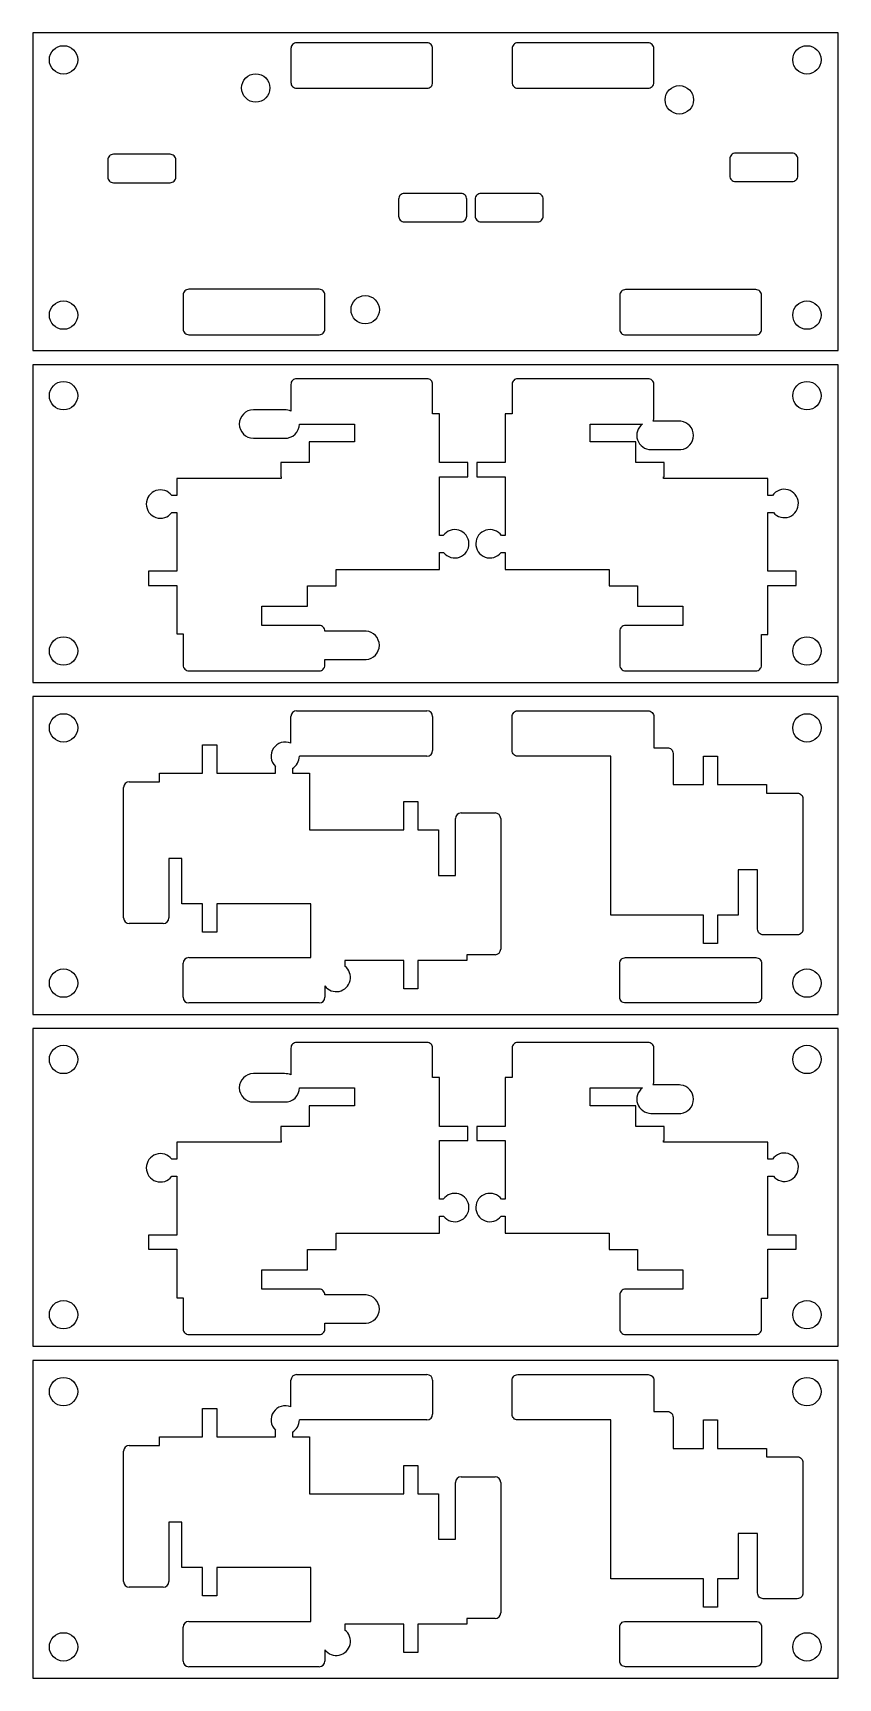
# Model space of a CAD drawing. Extents: x 5 to 147, y 2 to 292.
import ezdxf

# ---------------------------------------------------------------- set-up
doc = ezdxf.new("R2010")
doc.units = 0
doc.header["$MEASUREMENT"] = 0
doc.layers.get('0').update_dxf_attribs({"linetype": 'CONTINUOUS'})

msp = doc.modelspace()

# ---------------------------------------------------------------- linework, layer by layer
at = {"color": 7, "linetype": 'CONTINUOUS'}
for p, q in [((49.4, 220.552001), (49.40008, 220.551998)), ((50.5, 166.791288), (50.5, 171.5)), ((51.5, 172.5), (74.5, 172.5)), ((75.5, 171.5), (75.5, 165.5)), ((34.9125, 161.5), (34.9125, 166.5)), ((34.9125, 166.5), (37.4125, 166.5)), ((37.4125, 166.5), (37.4125, 161.5)), ((47.7625, 161.5), (47.7625, 162.702476)), ((74.5, 164.5), (52, 164.5)), ((22, 160), (27.3125, 160)), ((27.3125, 160), (27.3, 161.5)), ((27.3125, 161.5), (34.9125, 161.5)), ((37.4125, 161.5), (47.7625, 161.5)), ((50.7625, 162.342202), (50.7625, 161.5)), ((50.7625, 161.5), (53.7625, 161.5)), ((53.7625, 161.5), (53.7625, 151.5)), ((21, 136), (21, 159)), ((70.3875, 151.5), (70.3875, 156.5)), ((70.3875, 156.5), (72.8875, 156.5)), ((72.8875, 156.5), (72.8875, 151.5)), ((80.5, 154.5), (86.5, 154.5)), ((53.7625, 151.5), (70.3875, 151.5)), ((72.8875, 151.5), (76.5375, 151.5)), ((76.5375, 151.5), (76.5375, 143.5)), ((79.5, 143.5), (79.5, 153.5)), ((87.5, 153.5), (87.5, 130.5)), ((31.2625, 146.5), (29, 146.5)), ((29, 146.5), (29, 136)), ((31.2625, 138.5), (31.2625, 146.5)), ((76.5375, 143.5), (79.5, 143.5)), ((34.9125, 138.5), (31.2625, 138.5)), ((34.9125, 133.5), (34.9125, 138.5)), ((54.0375, 138.5), (37.4125, 138.5)), ((37.4125, 138.5), (37.4125, 133.5)), ((54.0375, 129), (54.0375, 138.5)), ((28, 135), (22, 135)), ((37.4125, 133.5), (34.9125, 133.5)), ((31.5, 122), (31.5, 128)), ((32.5, 129), (54.0375, 129)), ((70.3875, 128.5), (60.0375, 128.5)), ((60.0375, 128.5), (60.0375, 127.471318)), ((70.3875, 123.5), (70.3875, 128.5)), ((81.5, 128.5), (72.8875, 128.5)), ((72.8875, 128.5), (72.8875, 123.5)), ((86.5, 129.5), (81.5, 129.5)), ((81.5, 129.5), (81.5, 128.5)), ((56.5, 124), (56.5, 122)), ((72.8875, 123.5), (70.3875, 123.5)), ((55.5, 121), (32.5, 121)), ((49.4, 103.552001), (49.40008, 103.551998)), ((51.5, 55.5), (74.5, 55.5)), ((50.5, 49.791288), (50.5, 54.5)), ((75.5, 54.5), (75.5, 48.5)), ((34.9125, 44.5), (34.9125, 49.5)), ((34.9125, 49.5), (37.4125, 49.5)), ((37.4125, 49.5), (37.4125, 44.5)), ((74.5, 47.5), (52, 47.5)), ((27.3125, 43), (27.3, 44.5)), ((27.3125, 44.5), (34.9125, 44.5)), ((37.4125, 44.5), (47.7625, 44.5)), ((47.7625, 44.5), (47.7625, 45.702476)), ((50.7625, 45.342202), (50.7625, 44.5)), ((50.7625, 44.5), (53.7625, 44.5)), ((53.7625, 44.5), (53.7625, 34.5)), ((21, 19), (21, 42)), ((22, 43), (27.3125, 43)), ((70.3875, 34.5), (70.3875, 39.5)), ((70.3875, 39.5), (72.8875, 39.5)), ((72.8875, 39.5), (72.8875, 34.5)), ((79.5, 26.5), (79.5, 36.5)), ((80.5, 37.5), (86.5, 37.5)), ((87.5, 36.5), (87.5, 13.5)), ((53.7625, 34.5), (70.3875, 34.5)), ((72.8875, 34.5), (76.5375, 34.5)), ((76.5375, 34.5), (76.5375, 26.5)), ((31.2625, 29.5), (29, 29.5)), ((29, 29.5), (29, 19)), ((31.2625, 21.5), (31.2625, 29.5)), ((76.5375, 26.5), (79.5, 26.5)), ((34.9125, 21.5), (31.2625, 21.5)), ((34.9125, 16.5), (34.9125, 21.5)), ((54.0375, 21.5), (37.4125, 21.5)), ((37.4125, 21.5), (37.4125, 16.5)), ((54.0375, 12), (54.0375, 21.5)), ((28, 18), (22, 18)), ((37.4125, 16.5), (34.9125, 16.5)), ((32.5, 12), (54.0375, 12)), ((86.5, 12.5), (81.5, 12.5)), ((81.5, 12.5), (81.5, 11.5)), ((31.5, 5), (31.5, 11)), ((70.3875, 11.5), (60.0375, 11.5)), ((60.0375, 11.5), (60.0375, 10.471318)), ((70.3875, 6.5), (70.3875, 11.5)), ((81.5, 11.5), (72.8875, 11.5)), ((72.8875, 11.5), (72.8875, 6.5)), ((56.5, 7), (56.5, 5)), ((72.8875, 6.5), (70.3875, 6.5)), ((55.5, 4), (32.5, 4))]:
    msp.add_line(p, q, dxfattribs=at)
for points in [[(5, 292), (5, 236), (147, 236), (147, 292)], [(5, 233.5), (5, 177.5), (147, 177.5), (147, 233.5)], [(5, 175), (5, 119), (147, 119), (147, 175)], [(5, 116.5), (5, 60.5), (147, 60.5), (147, 116.5)], [(5, 58), (5, 2), (147, 2), (147, 58)]]:
    msp.add_lwpolyline(points, close=True, dxfattribs=at)
for points in [[(51.5, 282.25), (74.5, 282.25, 0.414214), (75.5, 283.25), (75.5, 289.25, 0.414214), (74.5, 290.25), (51.5, 290.25, 0.414214), (50.5, 289.25), (50.5, 283.25, 0.414214)], [(90.5, 282.25), (113.5, 282.25, 0.414214), (114.5, 283.25), (114.5, 289.25, 0.414214), (113.5, 290.25), (90.5, 290.25, 0.414214), (89.5, 289.25), (89.5, 283.25, 0.414214)], [(18.2, 269.6), (18.2, 266.6, 0.414214), (19.2, 265.6), (29.2, 265.6, 0.414214), (30.2, 266.6), (30.2, 269.6, 0.414214), (29.2, 270.6), (19.2, 270.6, 0.414214)], [(127.9, 269.8), (127.9, 266.8, 0.414214), (128.9, 265.8), (138.9, 265.8, 0.414214), (139.9, 266.8), (139.9, 269.8, 0.414214), (138.9, 270.8), (128.9, 270.8, 0.414214)], [(69.5, 262.7), (69.5, 259.7, 0.414214), (70.5, 258.7), (80.5, 258.7, 0.414214), (81.5, 259.7), (81.5, 262.7, 0.414214), (80.5, 263.7), (70.5, 263.7, 0.414214)], [(83, 262.7), (83, 259.7, 0.414214), (84, 258.7), (94, 258.7, 0.414214), (95, 259.7), (95, 262.7, 0.414214), (94, 263.7), (84, 263.7, 0.414214)], [(32.5, 238.8), (55.5, 238.8, 0.414214), (56.5, 239.8), (56.5, 245.8, 0.414214), (55.5, 246.8), (32.5, 246.8, 0.414214), (31.5, 245.8), (31.5, 239.8, 0.414214)], [(109.5, 238.75), (132.5, 238.75, 0.414214), (133.5, 239.75), (133.5, 245.75, 0.414214), (132.5, 246.75), (109.5, 246.75, 0.414214), (108.5, 245.75), (108.5, 239.75, 0.414214)], [(43.9, 220.55), (49.4, 220.55, 0.425418), (52, 223.05), (61.7, 223.05), (61.7, 219.9), (53.7, 219.9), (53.7, 216.25), (48.7, 216.25), (48.7, 213.75), (48.8, 213.75), (48.8, 213.45), (30.4, 213.45), (30.4, 210.45), (29.5, 210.45, 3), (29.5, 207.45), (30.4, 207.45), (30.4, 197.1), (25.4, 197.1), (25.4, 194.6), (30.4, 194.6), (30.4, 186.05), (31.5, 186.05), (31.5, 180.55, 0.414214), (32.5, 179.55), (55.5, 179.55, 0.414214), (56.5, 180.55), (56.5, 181.55), (58.5, 181.55), (63.6, 181.55), (63.75, 181.55, 0.940848), (63.75, 186.545496), (63.6, 186.55), (58.5, 186.55), (56.5, 186.55, 0.414214), (55.5, 187.55), (45.4, 187.55), (45.4, 190.95), (53.4, 190.95), (53.4, 194.55), (58.5, 194.55), (58.5, 197.4), (76.7, 197.4), (76.7, 200.4), (77.438495, 200.4, 2.998827), (77.363459, 203.4), (76.7, 203.4), (76.7, 213.75), (81.7, 213.75), (81.7, 216.25), (76.7, 216.25), (76.7, 224.85), (75.5, 224.85), (75.5, 230.05, 0.414214), (74.5, 231.05), (51.5, 231.05, 0.414214), (50.5, 230.05), (50.5, 225.341288, 0.113364), (49.4, 225.547999), (43.9, 225.55, 1)], [(103.3, 219.9), (103.3, 223.05), (112.5, 223.05, 0.720759), (114, 218.55), (119, 218.55), (119.25, 218.55, 0.902264), (119.25, 223.537469), (119, 223.55), (114.351228, 223.55, 0.157795), (114.5, 224.05), (114.5, 230.05, 0.414214), (113.5, 231.05), (90.5, 231.05, 0.414214), (89.5, 230.05), (89.5, 224.85), (88.3, 224.85), (88.3, 216.25), (83.3, 216.25), (83.3, 213.75), (88.3, 213.75), (88.3, 203.4), (87.636541, 203.4, 2.998827), (87.561505, 200.4), (88.3, 200.4), (88.3, 197.4), (106.6, 197.4), (106.6, 194.55), (111.6, 194.55), (111.6, 190.95), (119.6, 190.95), (119.6, 187.55), (109.5, 187.55, 0.414214), (108.5, 186.55), (108.5, 180.55, 0.414214), (109.5, 179.55), (132.5, 179.55, 0.414214), (133.5, 180.55), (133.5, 185.95), (134.6, 185.95), (134.6, 194.6), (139.6, 194.6), (139.6, 197.1), (134.6, 197.1), (134.6, 207.45), (135.579063, 207.45, 2.995302), (135.428768, 210.45), (134.6, 210.45), (134.6, 213.45), (116.2, 213.45), (116.2, 213.75), (116.3, 213.75), (116.3, 216.25), (111.3, 216.25), (111.3, 219.9)], [(134.4, 158), (139.8, 158, -0.414214), (140.8, 157), (140.8, 134, -0.414214), (139.8, 133), (133.8, 133, -0.414214), (132.8, 134), (132.8, 144.5), (129.4, 144.5), (129.4, 136.5), (125.75, 136.5), (125.75, 131.5), (123.25, 131.5), (123.25, 136.5), (106.9, 136.5), (106.9, 164.5), (90.5, 164.5, -0.414214), (89.5, 165.5), (89.5, 171.5, -0.414214), (90.5, 172.5), (113.5, 172.5, -0.414214), (114.5, 171.5), (114.5, 166), (116.9, 166, -0.414214), (117.9, 165), (117.9, 159.5), (123.25, 159.5), (123.25, 164.5), (125.75, 164.5), (125.75, 159.5), (134.4, 159.5)], [(108.5, 128, -0.414214), (109.5, 129), (132.5, 129, -0.414214), (133.5, 128), (133.5, 122, -0.414214), (132.5, 121), (109.5, 121, -0.414214), (108.5, 122)], [(43.9, 103.55), (49.4, 103.55, 0.425418), (52, 106.05), (61.7, 106.05), (61.7, 102.9), (53.7, 102.9), (53.7, 99.25), (48.7, 99.25), (48.7, 96.75), (48.8, 96.75), (48.8, 96.45), (30.4, 96.45), (30.4, 93.45), (29.5, 93.45, 3), (29.5, 90.45), (30.4, 90.45), (30.4, 80.1), (25.4, 80.1), (25.4, 77.6), (30.4, 77.6), (30.4, 69.05), (31.5, 69.05), (31.5, 63.55, 0.414214), (32.5, 62.55), (55.5, 62.55, 0.414214), (56.5, 63.55), (56.5, 64.55), (58.5, 64.55), (63.6, 64.55), (63.75, 64.55, 0.940848), (63.75, 69.545496), (63.6, 69.55), (58.5, 69.55), (56.5, 69.55, 0.414214), (55.5, 70.55), (45.4, 70.55), (45.4, 73.95), (53.4, 73.95), (53.4, 77.55), (58.5, 77.55), (58.5, 80.4), (76.7, 80.4), (76.7, 83.4), (77.438495, 83.4, 2.998827), (77.363459, 86.4), (76.7, 86.4), (76.7, 96.75), (81.7, 96.75), (81.7, 99.25), (76.7, 99.25), (76.7, 107.85), (75.5, 107.85), (75.5, 113.05, 0.414214), (74.5, 114.05), (51.5, 114.05, 0.414214), (50.5, 113.05), (50.5, 108.341288, 0.113364), (49.4, 108.547999), (43.9, 108.55, 1)], [(103.3, 102.9), (103.3, 106.05), (112.5, 106.05, 0.720759), (114, 101.55), (119, 101.55), (119.25, 101.55, 0.902264), (119.25, 106.537469), (119, 106.55), (114.351228, 106.55, 0.157795), (114.5, 107.05), (114.5, 113.05, 0.414214), (113.5, 114.05), (90.5, 114.05, 0.414214), (89.5, 113.05), (89.5, 107.85), (88.3, 107.85), (88.3, 99.25), (83.3, 99.25), (83.3, 96.75), (88.3, 96.75), (88.3, 86.4), (87.636541, 86.4, 2.998827), (87.561505, 83.4), (88.3, 83.4), (88.3, 80.4), (106.6, 80.4), (106.6, 77.55), (111.6, 77.55), (111.6, 73.95), (119.6, 73.95), (119.6, 70.55), (109.5, 70.55, 0.414214), (108.5, 69.55), (108.5, 63.55, 0.414214), (109.5, 62.55), (132.5, 62.55, 0.414214), (133.5, 63.55), (133.5, 68.95), (134.6, 68.95), (134.6, 77.6), (139.6, 77.6), (139.6, 80.1), (134.6, 80.1), (134.6, 90.45), (135.579063, 90.45, 2.995302), (135.428768, 93.45), (134.6, 93.45), (134.6, 96.45), (116.2, 96.45), (116.2, 96.75), (116.3, 96.75), (116.3, 99.25), (111.3, 99.25), (111.3, 102.9)], [(134.4, 41), (139.8, 41, -0.414214), (140.8, 40), (140.8, 17, -0.414214), (139.8, 16), (133.8, 16, -0.414214), (132.8, 17), (132.8, 27.5), (129.4, 27.5), (129.4, 19.5), (125.75, 19.5), (125.75, 14.5), (123.25, 14.5), (123.25, 19.5), (106.9, 19.5), (106.9, 47.5), (90.5, 47.5, -0.414214), (89.5, 48.5), (89.5, 54.5, -0.414214), (90.5, 55.5), (113.5, 55.5, -0.414214), (114.5, 54.5), (114.5, 49), (116.9, 49, -0.414214), (117.9, 48), (117.9, 42.5), (123.25, 42.5), (123.25, 47.5), (125.75, 47.5), (125.75, 42.5), (134.4, 42.5)], [(108.5, 11, -0.414214), (109.5, 12), (132.5, 12, -0.414214), (133.5, 11), (133.5, 5, -0.414214), (132.5, 4), (109.5, 4, -0.414214), (108.5, 5)]]:
    msp.add_lwpolyline(points, format="xyb", close=True, dxfattribs=at)
for centre in [(10.4, 287.25), (141.5, 287.25), (44.3, 282.3), (119, 280.2), (10.4, 242.25), (63.6, 243.2), (141.5, 242.25), (10.4, 228.05), (141.5, 228.05), (10.4, 183.05), (141.5, 183.05), (10.4, 169.5), (141.5, 169.5), (10.4, 124.5), (141.5, 124.5), (10.4, 111.05), (141.5, 111.05), (10.4, 66.05), (141.5, 66.05), (10.4, 52.5), (141.5, 52.5), (10.4, 7.5), (141.5, 7.5)]:
    msp.add_circle(centre, 2.5, dxfattribs=at)
for centre, radius, start, end in [((51.5, 171.5), 1, 90, 180), ((74.5, 171.5), 1, 0, 90), ((49.5, 164.5), 2.5, 66.421822, 225.972783), ((74.5, 165.5), 1, 270, 0), ((49.5, 164.5), 2.5, 300.331352, 0), ((22, 159), 1, 90, 180), ((80.5, 153.5), 1, 90, 180), ((86.5, 153.5), 1, 0, 90), ((22, 136), 1, 180, 270), ((28, 136), 1, 270, 0), ((86.5, 130.5), 1, 270, 0), ((32.5, 128), 1, 90, 180), ((58.5, 125.5), 2.5, 216.869898, 52.04808), ((32.5, 122), 1, 180, 270), ((55.5, 122), 1, 270, 0), ((51.5, 54.5), 1, 90, 180), ((74.5, 54.5), 1, 0, 90), ((49.5, 47.5), 2.5, 66.421822, 225.972783), ((49.5, 47.5), 2.5, 300.331352, 0), ((74.5, 48.5), 1, 270, 0), ((22, 42), 1, 90, 180), ((80.5, 36.5), 1, 90, 180), ((86.5, 36.5), 1, 0, 90), ((22, 19), 1, 180, 270), ((28, 19), 1, 270, 0), ((32.5, 11), 1, 90, 180), ((86.5, 13.5), 1, 270, 0), ((58.5, 8.5), 2.5, 216.869898, 52.04808), ((32.5, 5), 1, 180, 270), ((55.5, 5), 1, 270, 0)]:
    msp.add_arc(centre, radius, start, end, dxfattribs=at)

doc.saveas('drawing.dxf')
